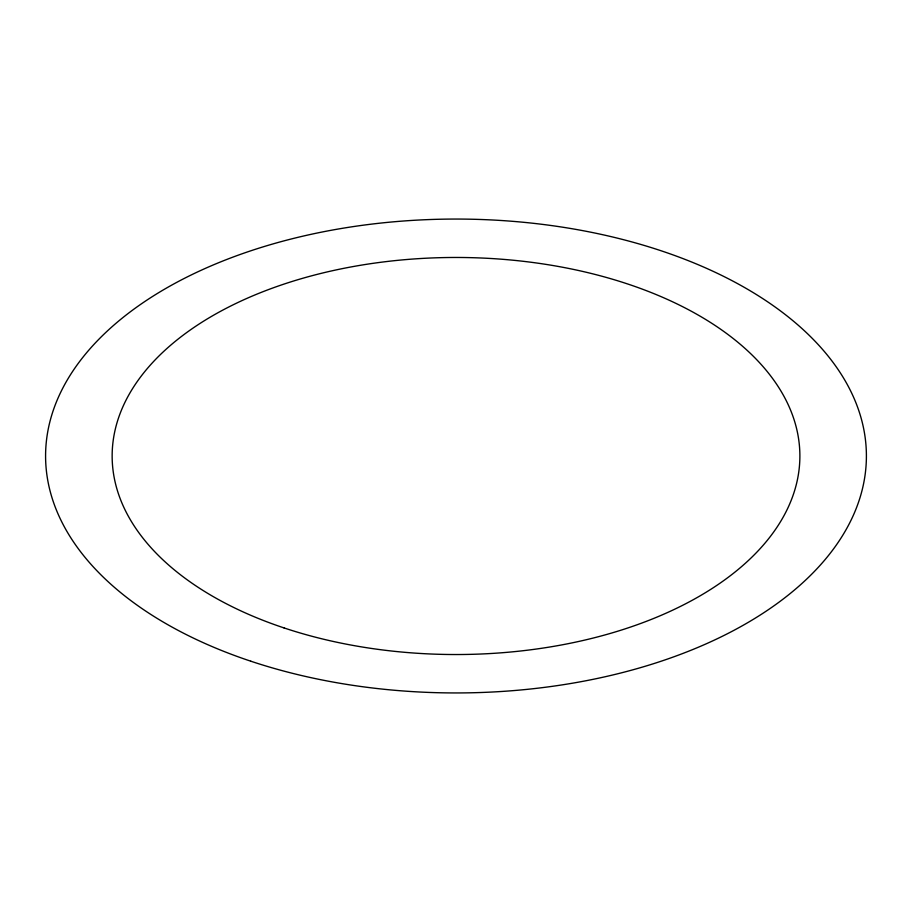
<?xml version="1.0" encoding="UTF-8"?>
<svg xmlns="http://www.w3.org/2000/svg" width="912" height="912" viewBox="0 0 912 912"><rect width="100%" height="100%" fill="white"/><g stroke="black" fill="none" stroke-linecap="round" stroke-linejoin="round"><path stroke-width="1.37" d="M250.8 661.2A410.4 236.938 0 0 0 866.4 456A410.4 236.938 0 0 0 250.8 250.8A410.4 236.938 0 0 0 250.8 661.2M284.065 627.935A343.881 198.542 0 0 0 799.881 456A343.881 198.542 0 0 0 284.065 284.065A343.881 198.542 0 0 0 284.065 627.935"/></g></svg>
